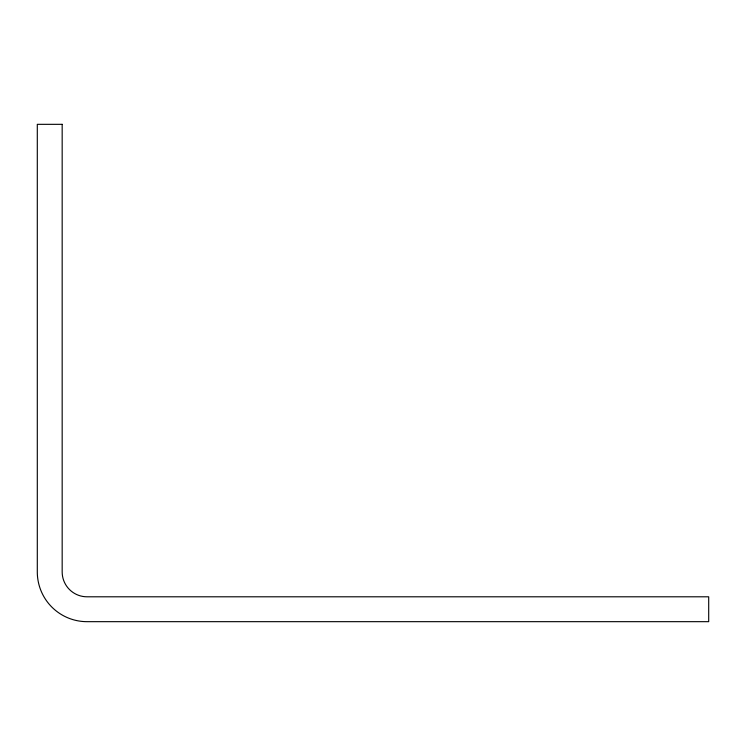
<?xml version="1.0" encoding="UTF-8"?>
<svg xmlns="http://www.w3.org/2000/svg" width="746" height="746" viewBox="0 0 746 746"><rect width="100%" height="100%" fill="white"/><g stroke="black" fill="none" stroke-linecap="round" stroke-linejoin="round"><path stroke-width="1.12" d="M62.17 124.33L37.3 124.33L37.3 571.93A49.73 49.73 0 0 0 87.03 621.67L708.7 621.67L708.7 596.8L87.03 596.8A24.87 24.87 0 0 1 62.17 571.93L62.17 124.33"/></g></svg>
